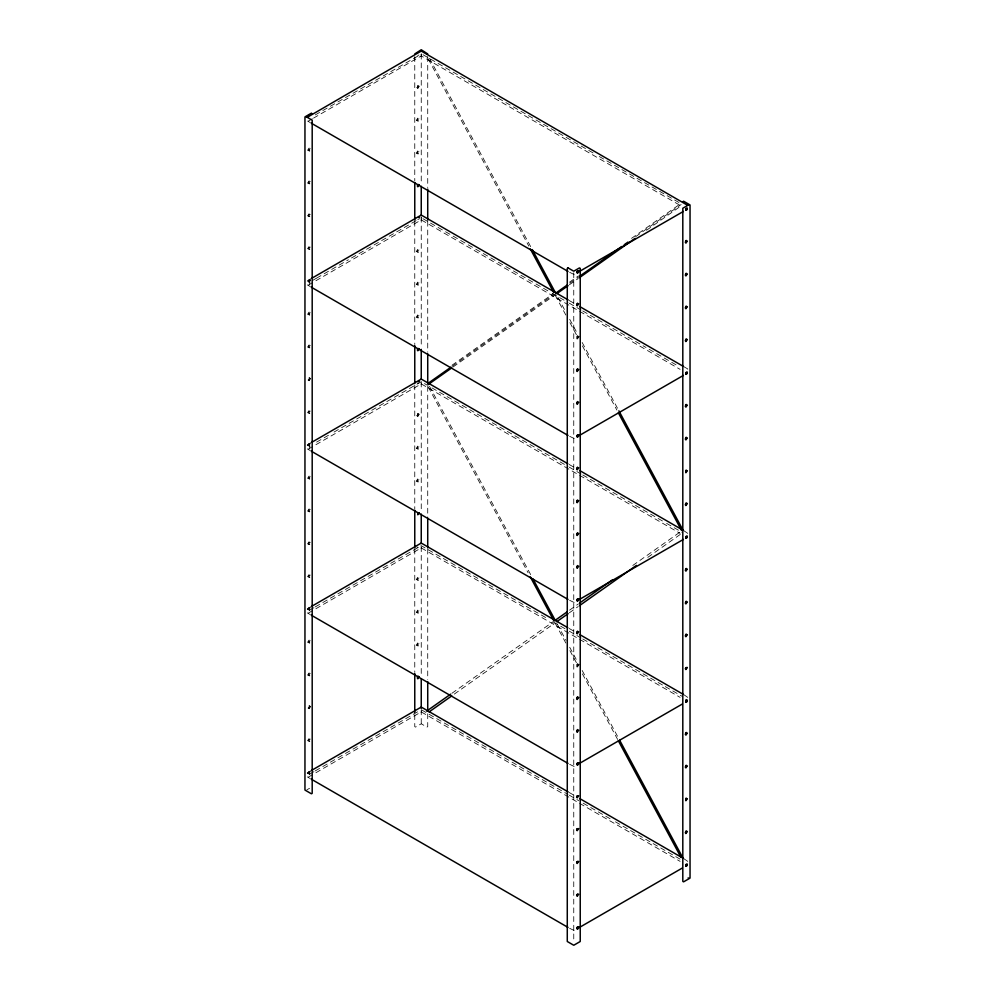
<?xml version="1.0" encoding="UTF-8"?>
<svg xmlns="http://www.w3.org/2000/svg" width="995" height="995" viewBox="0 0 995 995"><rect width="100%" height="100%" fill="white"/><g stroke="black" fill="none" stroke-linecap="round" stroke-linejoin="round"><path stroke-width="0.75" stroke-dasharray="4.97 3.73" d="M418.945 54.949L417.825 55.596M417.825 86.615L419.293 86.316L417.825 88.393L416.333 86.702L417.241 85.421L418.945 85.968M417.8 87.087L416.681 87.734M309.159 280.553L310.627 280.254L309.159 282.331L307.666 281.324L308.015 279.893L309.134 279.247L310.278 279.906M309.134 281.025L308.015 281.672M418.945 218.95L417.825 219.596M309.159 378.946L310.627 378.647L309.159 380.724L307.666 379.717L308.015 378.287L309.134 377.64L310.278 378.299M309.134 379.418L308.015 380.065M418.945 382.951L417.825 383.597M417.825 414.616L419.293 414.318L417.825 416.395L416.333 415.388L416.681 413.957L417.8 413.311L418.945 413.97M417.8 415.089L416.681 415.736M309.159 706.947L310.627 706.649L309.159 708.726L307.666 707.719L308.015 706.288L309.134 705.642L310.278 706.301M309.134 707.42L308.015 708.067M451.954 365.252L553.12 293.761M569.563 282.145L578.418 275.889M631.526 238.365L680.854 203.502M452.252 366.26L553.431 294.769M569.874 283.152L578.717 276.896M635.631 236.686L681.152 204.51M453.036 366.993L555.471 294.607M569.376 284.781L578.232 278.525M646.526 230.268L681.936 205.256M451.954 693.254L553.12 621.763M569.563 610.146L578.418 603.89M632.795 565.458L680.854 531.504M454.292 694.1L554.203 623.504M569.376 612.783L578.232 606.527M647.782 557.374L680.667 534.141M315.278 114.898L421.631 53.929M308.388 121.067L312.418 118.741M313.549 118.094L421.246 55.919L681.438 206.127M311.248 278.575L307.244 280.888L307.244 284.856L310.316 286.622M309.905 281.995L309.532 284.856M312.206 280.665L316.236 278.339M316.621 278.115L348.424 259.757M351.496 257.979L419.517 218.701M420.86 217.93L421.631 217.93M308.388 285.067L421.246 219.907L680.082 369.356M574.14 274.508L569.339 272.17M311.248 442.576L307.244 444.889L307.244 448.857L310.316 450.623M309.905 445.984L309.532 448.857M316.621 442.116L330.987 433.82M334.059 432.054L421.246 381.707L427.004 385.04M308.388 449.068L421.246 383.908L680.082 533.357M574.14 438.496L569.339 436.171M311.248 606.577L307.244 608.89L307.244 612.845L310.316 614.624M313.935 607.671L309.532 610.209L309.532 612.845M315.278 606.888L421.246 545.708L547.785 618.766M308.388 613.069L421.246 547.909L680.082 697.358M574.14 602.497L569.339 600.172M311.248 770.578L307.244 772.891L307.244 776.846L310.316 778.625M313.935 771.66L309.532 774.209L309.532 776.846M315.278 770.889L418.559 711.263M308.388 777.07L421.246 711.91L680.082 861.359M306.858 789.843L309.532 788.301M427.726 713.788L427.726 726.661L426.967 727.096L421.246 723.8L415.524 727.096L414.766 726.661L414.766 713.788M574.14 766.498L569.339 764.172M574.14 930.499L569.339 928.173M417.8 118.106L416.333 120.184L418.385 121.079C420.412 118.716 417.664 117.124 417.241 120.42L416.681 120.532M418.945 118.766L417.825 119.412L417.825 121.191M309.134 148.044L307.666 150.121L309.719 151.016C311.746 148.653 308.997 147.061 308.574 150.357L308.015 150.469M310.278 148.703L309.159 149.349L309.159 151.128M417.8 150.904L416.333 152.981L418.385 153.877C420.412 151.514 417.664 149.922 417.241 153.218L416.681 153.329M418.945 151.563L417.825 152.21L417.825 153.989M309.134 180.841L307.666 182.918L309.719 183.814C311.746 181.451 308.997 179.859 308.574 183.155L308.015 183.267M310.278 181.5L309.159 182.147L309.159 183.926M309.134 213.639L307.666 215.716L309.719 216.611C311.746 214.248 308.997 212.669 308.574 215.952L308.015 216.064M310.278 214.298L309.159 214.945L309.159 216.736M309.134 246.437L307.666 248.514L309.719 249.422C311.746 247.046 308.997 245.466 308.574 248.762L308.015 248.874M310.278 247.108L309.159 247.755L309.159 249.534M417.8 249.31L416.333 251.387L418.385 252.282C420.412 249.919 417.664 248.327 417.241 251.623L416.681 251.735M418.945 249.969L417.825 250.616L417.825 252.394M417.8 282.107L416.333 284.184L418.385 285.08C420.412 282.717 417.664 281.125 417.241 284.421L416.681 284.533M418.945 282.767L417.825 283.413L417.825 285.192M309.134 312.044L307.666 314.121L309.719 315.017C311.746 312.654 308.997 311.062 308.574 314.358L308.015 314.47M310.278 312.704L309.159 313.35L309.159 315.129M417.8 314.905L416.333 316.982L418.385 317.878C420.412 315.514 417.664 313.922 417.241 317.218L416.681 317.33M418.945 315.564L417.825 316.211L417.825 317.99M309.134 344.842L307.666 346.919L309.719 347.815C311.746 345.452 308.997 343.86 308.574 347.155L308.015 347.267M310.278 345.501L309.159 346.148L309.159 347.927M309.134 410.437L307.666 412.515L309.719 413.422C311.746 411.047 308.997 409.467 308.574 412.751L308.015 412.875M310.278 411.097L309.159 411.743L309.159 413.534M309.134 443.248L307.666 445.325L309.719 446.22C311.746 443.857 308.997 442.265 308.574 445.561L308.015 445.673M310.278 443.907L309.159 444.554L309.159 446.332M417.8 446.108L416.333 448.185L418.385 449.081C420.412 446.718 417.664 445.126 417.241 448.422L416.681 448.534M418.945 446.767L417.825 447.414L417.825 449.193M309.134 476.045L307.666 478.122L309.719 479.018C311.746 476.655 308.997 475.063 308.574 478.359L308.015 478.471M310.278 476.704L309.159 477.351L309.159 479.13M417.8 478.906L416.333 480.983L418.385 481.878C420.412 479.515 417.664 477.923 417.241 481.219L416.681 481.331M418.945 479.565L417.477 480.958L417.825 481.99M309.134 508.843L307.666 510.92L309.719 511.816C311.746 509.452 308.997 507.86 308.574 511.156L308.015 511.268M310.278 509.502L309.159 510.149L309.159 511.928M309.134 541.641L307.666 543.718L309.719 544.613C311.746 542.25 308.997 540.658 308.574 543.954L308.015 544.066M310.278 542.3L309.159 542.947L309.159 544.725M416.681 546.927L418.385 547.474M309.134 574.438L307.666 576.515L309.719 577.411C311.746 575.048 308.997 573.468 308.574 576.752L308.015 576.864M310.278 575.098L309.159 575.744L309.159 577.535M417.8 577.299L416.333 579.376L418.385 580.284C420.412 577.908 417.664 576.329 417.241 579.612L416.681 579.737M418.945 577.958L417.825 578.617L417.825 580.396M309.134 607.236L307.666 609.313L309.719 610.221C311.746 607.846 308.997 606.266 308.574 609.562L308.015 609.674M310.278 607.908L309.159 608.554L309.159 610.333M417.8 610.109L416.333 612.186L418.385 613.082C420.412 610.719 417.664 609.127 417.241 612.422L416.681 612.534M418.945 610.768L417.825 611.415L417.825 613.194M309.134 640.046L307.666 642.123L309.719 643.019C311.746 640.656 308.997 639.064 308.574 642.36L308.015 642.471M310.278 640.705L309.159 641.352L309.159 643.131M417.8 642.907L416.333 644.984L418.385 645.879C420.412 643.516 417.664 641.924 417.241 645.22L416.681 645.332M418.945 643.566L417.477 644.959L417.825 645.991M309.134 672.844L307.666 674.921L309.719 675.816C311.746 673.453 308.997 671.861 308.574 675.157L308.015 675.269M310.278 673.503L309.159 674.15L309.159 675.928M309.134 738.439L307.666 740.516L309.719 741.412C311.746 739.049 308.997 737.457 308.574 740.753L308.015 740.865M310.278 739.098L309.159 739.745L309.159 741.524M309.134 771.237L307.666 773.314L309.719 774.209C311.746 771.846 308.997 770.267 308.574 773.55L308.015 773.675M310.278 771.896L309.159 772.543L309.159 774.334M420.86 56.13L421.631 56.13M420.86 220.131L421.631 220.131M420.86 384.132L421.631 384.132M420.86 548.133L421.631 548.133M420.86 712.134L421.631 712.134M422.974 54.713L596.241 154.747M599.313 156.526L680.082 203.154M310.316 122.621L307.617 121.067M569.09 300.428L574.849 303.761M683.727 366.608L687.756 368.946L687.756 372.901M422.974 218.713L549.128 291.547M552.2 293.326L567.971 302.43M569.327 303.201L581.441 310.204M582.784 310.975L646.053 347.504M649.126 349.282L678.354 366.16M569.09 464.429L574.849 467.749M683.727 530.609L687.756 533.382M432.017 387.926L567.971 466.431M569.327 467.202L581.441 474.192M582.784 474.976L663.553 521.604M666.625 523.382L682.396 532.487M569.09 628.43L574.849 631.75M683.727 694.61L687.756 697.383M553.17 621.875L567.971 630.42M569.327 631.203L581.441 638.193M582.784 638.977L663.939 685.829M665.282 686.6L682.396 696.488M569.09 792.43L574.849 795.751M683.727 858.61L687.756 861.384M421.631 709.932L567.971 794.42M569.327 795.204L578.742 800.639M583.169 803.189L612.398 820.067M615.47 821.845L682.396 860.488M417.8 85.309L417.825 88.393M309.134 279.247L309.159 282.331M417.8 413.311L417.825 416.395M309.134 377.64L309.159 380.724M309.134 705.642L309.159 708.726M429.492 58.319L530.795 246.872M557.959 297.418L566.031 312.455M569.7 319.283L577.784 334.32M582.187 342.516L618.156 409.467M428.248 58.941L528.818 246.126M555.235 295.316L566.254 315.813M569.924 322.641L576.528 334.942M582.398 345.862L616.9 410.089M429.492 386.309L531.529 576.229M557.225 624.052L566.031 640.457M569.7 647.285L577.784 662.309M582.187 670.506L618.156 737.457M428.248 386.931L528.084 572.759M555.235 623.318L566.254 643.802M569.924 650.643L576.528 662.931M582.398 673.864L617.634 739.447M573.754 272.754L573.754 942.377M427.726 56.603L427.726 187.545M427.726 221.288L427.726 352.23M427.726 386.408L427.726 516.915M427.726 549.103L427.726 679.61M421.246 54.178L421.246 183.13M421.246 217.308L421.246 346.26M421.246 381.993L421.246 510.945M421.246 546.678L421.246 675.63M421.246 709.821L421.246 723.8M414.766 56.603L414.766 180.891M414.766 221.288L414.766 344.469M414.766 384.854L414.766 509.154M414.766 549.103L414.766 672.284"/><path stroke-width="1.49" d="M418.149 184.734L417.241 186.015M418.149 348.735L417.241 350.016M418.149 512.736L417.825 514.788L419.293 512.711M577.523 795.826L576.615 797.107M577.523 828.624L576.615 829.905M577.523 861.421L576.615 862.702M577.523 894.219L576.615 895.512M686.189 667.483L685.281 668.764M308.015 115.893L309.134 115.246M418.385 184.473L417.825 186.799L419.293 184.722M418.385 348.474L417.825 350.787L419.293 348.71M417.825 381.806L419.293 381.52M576.615 305.104L577.523 303.139M577.199 336.907L578.667 336.608L577.199 338.686L577.523 335.949M685.281 242.37L686.189 240.404M576.615 370.712L577.523 368.747M685.281 275.167L686.189 273.202M576.615 403.51L577.523 401.545M685.281 307.977L686.189 306.012M685.281 340.775L686.189 338.81M576.615 469.105L577.523 467.14M576.615 501.903L577.523 499.95M685.281 406.37L686.189 404.405M417.241 678.018L418.149 676.053M576.615 534.713L577.523 532.748M685.281 439.168L686.189 437.203M576.615 567.511L577.523 565.546M685.866 470.958L687.334 470.672L685.866 472.749L686.189 470.001M685.281 504.776L686.189 502.811M576.615 633.106L577.523 631.141M577.199 664.896L578.667 664.598L577.199 666.687L577.523 663.939M685.281 570.371L686.189 568.406M576.615 698.714L577.523 696.749M685.281 603.169L686.189 601.204M576.615 731.512L577.523 729.546M685.281 635.967L686.189 634.002M685.281 734.372L686.189 732.407M685.281 767.17L686.189 765.205M685.866 798.96L687.334 798.662L685.866 800.739L686.189 798.002M685.281 832.765L686.189 830.8M428.223 383.237L450.996 367.155M555.956 292.978L567.337 284.943M579.986 276.001L621.713 246.511M624.251 244.733L628.044 242.046M427.738 384.866L451.767 367.889M556.727 293.724L568.108 285.677M579.5 277.63L635.133 238.315M426.656 711.126L450.685 694.149M554.389 620.868L567.038 611.937M579.687 602.995L612.559 579.762M429.007 711.972L451.767 695.891M556.727 621.713L568.108 613.679M579.5 605.632L636.402 565.421M311.634 278.351L421.246 215.069L568.133 299.881M688.901 204.721L682.806 208.241L682.806 881.408L683.565 881.856L690.045 878.112L690.045 204.945L683.565 201.201L682.806 202.084M579.102 271.635L683.366 211.437M311.634 442.352L421.246 379.07L567.747 463.658M579.102 435.636L683.366 375.438M311.634 606.353L421.246 543.071L567.747 627.658M579.102 599.637L683.366 539.439M311.634 770.354L421.246 707.072L568.133 791.871M579.102 763.638L682.408 703.987M579.102 927.639L682.408 867.988M418.385 217.283L419.293 217.519M306.099 116.664L312.194 120.196L312.194 793.363L311.435 793.799L304.955 790.055L304.955 116.888L311.435 113.144L312.194 114.027M311.273 123.181L567.996 271.399M579.849 306.634L683.341 366.396M311.273 287.182L567.996 435.4M579.849 470.635L683.341 530.397M311.273 451.183L567.996 599.4M579.849 634.636L683.341 694.398M311.273 615.184L567.996 763.401M579.849 798.637L683.341 858.386M688.142 877.889L688.901 878.336M311.273 779.172L567.996 927.402M532.263 249.596L555.757 293.326M618.89 410.835L682.757 529.701M530.285 248.862L553.767 292.58M618.368 412.813L681.5 530.323M532.997 578.966L555.023 619.96M619.624 740.193L682.757 857.702M530.285 576.851L553.767 620.581M618.368 740.815L680.767 856.956M687.756 205.38L421.246 51.068L307.244 117.335M686.189 699.609L686.189 700.281M427.726 53.929L421.246 49.75L414.766 53.929M427.726 189.1L427.726 220.169M427.726 353.785L427.726 383.311M427.726 518.034L427.726 547.996M427.726 681.6L427.726 711.126M421.246 186.239L421.246 215.753M421.246 349.369L421.246 378.884M421.246 514.054L421.246 543.581M421.246 678.739L421.246 708.266M414.766 182.446L414.766 220.169M414.766 345.576L414.766 383.311M414.766 510.261L414.766 547.996M414.766 673.391L414.766 712.681M577.175 272.07C578.095 275.254 579.612 268.414 577.175 272.07M577.175 436.071C578.095 439.255 579.612 432.415 577.175 436.071M577.175 600.072C578.095 603.256 579.612 596.415 577.175 600.072M577.175 764.061C578.095 767.257 579.612 760.416 577.175 764.061M577.175 928.061C578.095 931.258 579.612 924.417 577.175 928.061M685.841 209.336C686.761 212.52 688.279 205.679 685.841 209.336M685.841 373.324C686.761 376.52 688.279 369.68 685.841 373.324M685.841 537.325C686.761 540.521 688.279 533.681 685.841 537.325M685.841 701.326C686.761 704.522 688.279 697.682 685.841 701.326M685.841 865.327C686.761 868.523 688.279 861.682 685.841 865.327M577.199 271.299L577.199 273.078L578.667 271.001L577.199 271.299M577.199 304.097L577.199 305.888L578.667 303.811L577.199 304.097M417.825 677.01L417.825 678.789L419.293 676.712L417.825 677.01M577.199 369.705L577.199 371.483L578.667 369.406L577.199 369.705M577.199 402.502L577.199 404.281L578.667 402.204L577.199 402.502M577.199 435.3L577.199 437.079L578.667 435.002L577.199 435.3M685.866 208.564L685.866 210.343L687.334 208.266L685.866 208.564M577.199 468.098L577.199 469.876L578.667 467.799L577.199 468.098M685.866 241.362L685.866 243.141L687.334 241.064L685.866 241.362M577.199 500.895L577.199 502.686L578.667 500.609L577.199 500.895M685.866 274.16L685.866 275.951L687.334 273.874L685.866 274.16M577.199 533.706L577.199 535.484L578.667 533.407L577.199 533.706M685.866 306.97L685.866 308.748L687.334 306.671L685.866 306.97M577.199 566.503L577.199 568.282L578.667 566.205L577.199 566.503M685.866 339.768L685.866 341.546L687.334 339.469L685.866 339.768M577.199 599.301L577.199 601.079L578.667 599.002L577.199 599.301M685.866 372.565L685.866 374.344L687.334 372.267L685.866 372.565M577.199 632.099L577.199 633.877L578.667 631.8L577.199 632.099M685.866 405.363L685.866 407.142L687.334 405.064L685.866 405.363M685.866 438.161L685.866 439.939L687.334 437.862L685.866 438.161M577.199 697.706L577.199 699.485L578.667 697.408L577.199 697.706M577.199 730.504L577.199 732.283L578.667 730.206L577.199 730.504M685.866 503.769L685.866 505.547L687.334 503.47L685.866 503.769M577.199 763.302L577.199 765.08L578.667 763.003L577.199 763.302M685.866 536.566L685.866 538.345L687.334 536.268L685.866 536.566M577.199 796.1L577.199 797.878L578.667 795.801L577.199 796.1M685.866 569.364L685.866 571.142L687.334 569.065L685.866 569.364M577.199 828.897L577.199 830.676L578.667 828.599L577.199 828.897M685.866 602.162L685.866 603.94L687.334 601.863L685.866 602.162M577.199 861.695L577.199 863.486L578.667 861.409L577.199 861.695M685.866 634.959L685.866 636.75L687.334 634.661L685.866 634.959M577.199 894.505L577.199 896.284L578.667 894.207L577.199 894.505M685.866 667.769L685.866 669.548L687.334 667.471L685.866 667.769M577.199 927.303L577.199 929.081L578.667 927.004L577.199 927.303M685.866 700.567L685.866 702.346L687.334 700.269L685.866 700.567M685.866 733.365L685.866 735.143L687.334 733.066L685.866 733.365M685.866 766.162L685.866 767.941L687.334 765.864L685.866 766.162M685.866 831.758L685.866 833.549L687.334 831.472L685.866 831.758M685.866 864.568L685.866 866.346L687.334 864.269L685.866 864.568M568.033 267.904L567.274 268.339L567.274 941.506L573.754 945.25L580.234 941.506L580.234 268.339L579.476 267.904L573.754 271.2L568.033 267.904"/></g></svg>
